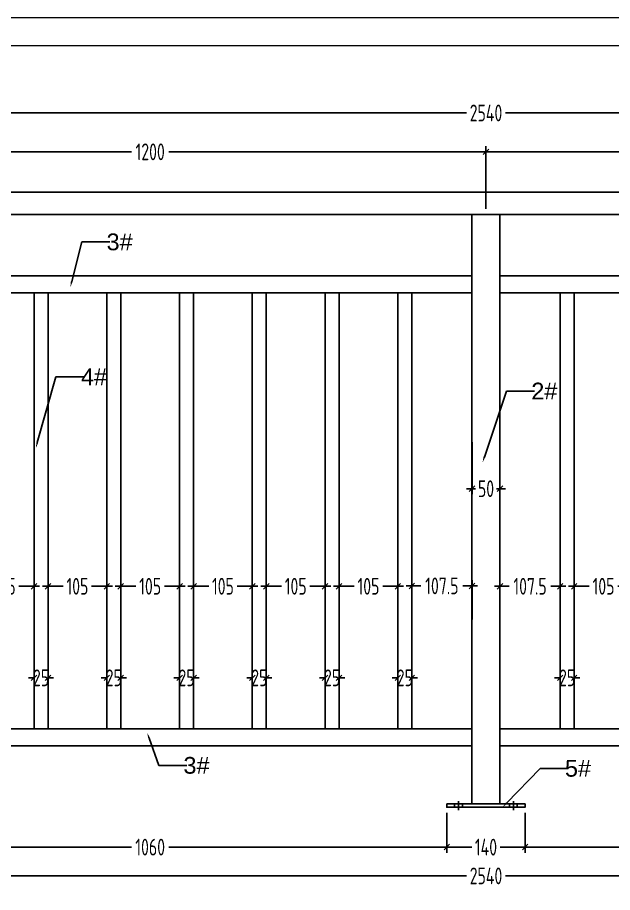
# Model space of a CAD drawing. Header units: millimetres. Extents: x 136606 to 1229059, y 82794 to 127566.
# Drawn here: x 960112 to 961175, y 125791 to 127355 of the extents above; entities that cross this region are included whole.
import ezdxf
from ezdxf import colors
from ezdxf.entities.mleader import LeaderData, LeaderLine
from ezdxf.math import Vec2, Vec3

# ---------------------------------------------------------------- set-up
doc = ezdxf.new("R2010")
doc.units = ezdxf.units.MM
for name, color, linetype in [('HR-dimension', 9, 'Continuous'), ('方管', 100, 'Continuous'), ('标注', 9, 'Continuous')]:
    doc.layers.add(name, color=color, linetype=linetype)
doc.layers.add('图框', color=7, linetype='Continuous', lineweight=13)
doc.layers.add('文本', color=3, linetype='Continuous', lineweight=13)
doc.styles.add('Arial', font='arial.ttf')
doc.styles.add('hztxt', font='ros1.shx', dxfattribs={"width": 0.8, "bigfont": 'hztxt.shx'})
doc.dimstyles.new('DIM-10', dxfattribs={"dimscale": 10, "dimtxt": 3, "dimasz": 1, "dimexe": 1, "dimexo": 1, "dimgap": 0.5, "dimtad": 0, "dimdec": 3, "dimrnd": 0.0005, "dimzin": 9, "dimdsep": 46, "dimtxsty": 'hztxt', "dimblk": 'OBLIQUE', "dimcen": 0, "dimdle": 1, "dimclrd": 9, "dimclre": 9, "dimclrt": 2, "dimazin": 2, "dimtfac": 1, "dimtdec": 3, "dimtix": 1, "dimtofl": 0, "dimtmove": 2, "dimatfit": 3, "dimldrblk": 'OBLIQUE', "dimfxl": 1, "dimarcsym": 2})

# ---------------------------------------------------------------- blocks, each defined once
blk = doc.blocks.new('_Oblique')
at = {"color": 0, "linetype": 'ByBlock', "lineweight": -2}
blk.add_line((-0.5, -0.5), (0.5, 0.5), dxfattribs=at)
blk = doc.blocks.new('*D717')
at = {"layer": 'Defpoints', "color": 0, "ltscale": 1.5, "transparency": 16777216}
for p in [(960949.5, 127115.1), (959749.5, 127003.2), (960949.5, 127003.2)]:
    blk.add_point(p, dxfattribs=at)
at = {"layer": 'HR-dimension', "color": 9, "lineweight": -2, "ltscale": 1.5, "transparency": 16777216}
for p, q in [((959749.5, 127013.2), (959749.5, 127125.1)), ((960949.5, 127013.2), (960949.5, 127125.1)), ((959739.5, 127115.1), (960316.1, 127115.1)), ((960959.5, 127115.1), (960382.9, 127115.1))]:
    blk.add_line(p, q, dxfattribs=at)
at = {"layer": 'HR-dimension', "color": 9, "lineweight": -2, "ltscale": 1.5, "transparency": 16777216, "xscale": 10, "yscale": 10, "zscale": 10, "rotation": 180}
blk.add_blockref('_Oblique', (959749.5, 127115.1), dxfattribs=at)
at = {"layer": 'HR-dimension', "color": 9, "lineweight": -2, "ltscale": 1.5, "transparency": 16777216, "xscale": 10, "yscale": 10, "zscale": 10}
blk.add_blockref('_Oblique', (960949.5, 127115.1), dxfattribs=at)
at = {"layer": 'HR-dimension', "color": 2, "ltscale": 1.5, "transparency": 16777216, "insert": (960349.5, 127115.1), "char_height": 30, "attachment_point": 5, "style": 'hztxt'}
blk.add_mtext('1200', dxfattribs=at)
blk = doc.blocks.new('*D718')
at = {"layer": 'Defpoints', "color": 0, "ltscale": 1.5, "transparency": 16777216}
for p in [(962149.5, 127115.1), (960949.5, 127003.2), (962149.5, 127003.2)]:
    blk.add_point(p, dxfattribs=at)
at = {"layer": 'HR-dimension', "color": 9, "lineweight": -2, "ltscale": 1.5, "transparency": 16777216}
for p, q in [((960949.5, 127013.2), (960949.5, 127125.1)), ((962149.5, 127013.2), (962149.5, 127125.1)), ((960939.5, 127115.1), (961516.1, 127115.1)), ((962159.5, 127115.1), (961582.9, 127115.1))]:
    blk.add_line(p, q, dxfattribs=at)
at = {"layer": 'HR-dimension', "color": 9, "lineweight": -2, "ltscale": 1.5, "transparency": 16777216, "xscale": 10, "yscale": 10, "zscale": 10, "rotation": 180}
blk.add_blockref('_Oblique', (960949.5, 127115.1), dxfattribs=at)
at = {"layer": 'HR-dimension', "color": 9, "lineweight": -2, "ltscale": 1.5, "transparency": 16777216, "xscale": 10, "yscale": 10, "zscale": 10}
blk.add_blockref('_Oblique', (962149.5, 127115.1), dxfattribs=at)
at = {"layer": 'HR-dimension', "color": 2, "ltscale": 1.5, "transparency": 16777216, "insert": (961549.5, 127115.1), "char_height": 30, "attachment_point": 5, "style": 'hztxt'}
blk.add_mtext('1200', dxfattribs=at)
blk = doc.blocks.new('*D720')
at = {"layer": 'Defpoints', "color": 0, "ltscale": 1.5, "transparency": 16777216}
for p in [(959679.5, 127184.6), (959679.5, 127043.2), (962219.5, 127043.2)]:
    blk.add_point(p, dxfattribs=at)
at = {"layer": 'HR-dimension', "color": 9, "lineweight": -2, "ltscale": 1.5, "transparency": 16777216}
for p, q in [((959669.5, 127184.6), (960914.9, 127184.6)), ((959679.5, 127053.2), (959679.5, 127194.6)), ((962229.5, 127184.6), (960984.1, 127184.6)), ((962219.5, 127053.2), (962219.5, 127194.6))]:
    blk.add_line(p, q, dxfattribs=at)
at = {"layer": 'HR-dimension', "color": 9, "lineweight": -2, "ltscale": 1.5, "transparency": 16777216, "xscale": 10, "yscale": 10, "zscale": 10, "rotation": 180}
blk.add_blockref('_Oblique', (959679.5, 127184.6), dxfattribs=at)
at = {"layer": 'HR-dimension', "color": 9, "lineweight": -2, "ltscale": 1.5, "transparency": 16777216, "xscale": 10, "yscale": 10, "zscale": 10}
blk.add_blockref('_Oblique', (962219.5, 127184.6), dxfattribs=at)
at = {"layer": 'HR-dimension', "color": 2, "ltscale": 1.5, "transparency": 16777216, "insert": (960949.5, 127184.6), "char_height": 30, "attachment_point": 5, "style": 'hztxt'}
blk.add_mtext('2540', dxfattribs=at)
blk = doc.blocks.new('*D722')
at = {"layer": 'Defpoints', "color": 0, "transparency": 16777216}
for p in [(960924.5, 126606.1), (960974.5, 126606.1), (960924.5, 126512.8)]:
    blk.add_point(p, dxfattribs=at)
at = {"layer": '标注', "color": 9, "lineweight": -2, "transparency": 16777216}
for p, q in [((960924.5, 126596.1), (960924.5, 126502.8)), ((960974.5, 126596.1), (960974.5, 126502.8)), ((960914.5, 126512.8), (960930.9, 126512.8)), ((960984.5, 126512.8), (960968.1, 126512.8))]:
    blk.add_line(p, q, dxfattribs=at)
at = {"layer": '标注', "color": 9, "lineweight": -2, "transparency": 16777216, "xscale": 10, "yscale": 10, "zscale": 10, "rotation": 180}
blk.add_blockref('_Oblique', (960924.5, 126512.8), dxfattribs=at)
at = {"layer": '标注', "color": 9, "lineweight": -2, "transparency": 16777216, "xscale": 10, "yscale": 10, "zscale": 10}
blk.add_blockref('_Oblique', (960974.5, 126512.8), dxfattribs=at)
at = {"layer": '标注', "color": 2, "transparency": 16777216, "insert": (960949.5, 126512.8), "char_height": 30, "attachment_point": 5, "style": 'hztxt'}
blk.add_mtext('50', dxfattribs=at)
blk = doc.blocks.new('*D728')
at = {"layer": 'Defpoints', "color": 0, "transparency": 16777216}
for p in [(961019.5, 125943.2), (962079.5, 125943.2), (961019.5, 125871.9)]:
    blk.add_point(p, dxfattribs=at)
at = {"layer": '标注', "color": 9, "lineweight": -2, "transparency": 16777216}
for p, q in [((961019.5, 125933.2), (961019.5, 125861.9)), ((962079.5, 125933.2), (962079.5, 125861.9)), ((961009.5, 125871.9), (961516.1, 125871.9)), ((962089.5, 125871.9), (961582.9, 125871.9))]:
    blk.add_line(p, q, dxfattribs=at)
at = {"layer": '标注', "color": 9, "lineweight": -2, "transparency": 16777216, "xscale": 10, "yscale": 10, "zscale": 10, "rotation": 180}
blk.add_blockref('_Oblique', (961019.5, 125871.9), dxfattribs=at)
at = {"layer": '标注', "color": 9, "lineweight": -2, "transparency": 16777216, "xscale": 10, "yscale": 10, "zscale": 10}
blk.add_blockref('_Oblique', (962079.5, 125871.9), dxfattribs=at)
at = {"layer": '标注', "color": 2, "transparency": 16777216, "insert": (961549.5, 125871.9), "char_height": 30, "attachment_point": 5, "style": 'hztxt'}
blk.add_mtext('1060', dxfattribs=at)
blk = doc.blocks.new('*D729')
at = {"layer": 'Defpoints', "color": 0, "transparency": 16777216}
for p in [(960879.5, 125943.2), (961019.5, 125943.2), (960879.5, 125871.9)]:
    blk.add_point(p, dxfattribs=at)
at = {"layer": '标注', "color": 9, "lineweight": -2, "transparency": 16777216}
for p, q in [((960879.5, 125933.2), (960879.5, 125861.9)), ((961019.5, 125933.2), (961019.5, 125861.9)), ((960869.5, 125871.9), (960924.1, 125871.9)), ((961029.5, 125871.9), (960974.9, 125871.9))]:
    blk.add_line(p, q, dxfattribs=at)
at = {"layer": '标注', "color": 9, "lineweight": -2, "transparency": 16777216, "xscale": 10, "yscale": 10, "zscale": 10, "rotation": 180}
blk.add_blockref('_Oblique', (960879.5, 125871.9), dxfattribs=at)
at = {"layer": '标注', "color": 9, "lineweight": -2, "transparency": 16777216, "xscale": 10, "yscale": 10, "zscale": 10}
blk.add_blockref('_Oblique', (961019.5, 125871.9), dxfattribs=at)
at = {"layer": '标注', "color": 2, "transparency": 16777216, "insert": (960949.5, 125871.9), "char_height": 30, "attachment_point": 5, "style": 'hztxt'}
blk.add_mtext('140', dxfattribs=at)
blk = doc.blocks.new('*D730')
at = {"layer": 'Defpoints', "color": 0, "transparency": 16777216}
for p in [(959819.5, 125943.2), (960879.5, 125943.2), (959819.5, 125871.9)]:
    blk.add_point(p, dxfattribs=at)
at = {"layer": '标注', "color": 9, "lineweight": -2, "transparency": 16777216}
for p, q in [((959819.5, 125933.2), (959819.5, 125861.9)), ((960879.5, 125933.2), (960879.5, 125861.9)), ((959809.5, 125871.9), (960316.1, 125871.9)), ((960889.5, 125871.9), (960382.9, 125871.9))]:
    blk.add_line(p, q, dxfattribs=at)
at = {"layer": '标注', "color": 9, "lineweight": -2, "transparency": 16777216, "xscale": 10, "yscale": 10, "zscale": 10, "rotation": 180}
blk.add_blockref('_Oblique', (959819.5, 125871.9), dxfattribs=at)
at = {"layer": '标注', "color": 9, "lineweight": -2, "transparency": 16777216, "xscale": 10, "yscale": 10, "zscale": 10}
blk.add_blockref('_Oblique', (960879.5, 125871.9), dxfattribs=at)
at = {"layer": '标注', "color": 2, "transparency": 16777216, "insert": (960349.5, 125871.9), "char_height": 30, "attachment_point": 5, "style": 'hztxt'}
blk.add_mtext('1060', dxfattribs=at)
blk = doc.blocks.new('*D732')
at = {"layer": 'Defpoints', "color": 0, "transparency": 16777216}
for p in [(959679.5, 125943.2), (962219.5, 125943.2), (962219.5, 125820.4)]:
    blk.add_point(p, dxfattribs=at)
at = {"layer": '标注', "color": 9, "lineweight": -2, "transparency": 16777216}
for p, q in [((959679.5, 125933.2), (959679.5, 125810.4)), ((962219.5, 125933.2), (962219.5, 125810.4)), ((959669.5, 125820.4), (960914.9, 125820.4)), ((962229.5, 125820.4), (960984.1, 125820.4))]:
    blk.add_line(p, q, dxfattribs=at)
at = {"layer": '标注', "color": 9, "lineweight": -2, "transparency": 16777216, "xscale": 10, "yscale": 10, "zscale": 10, "rotation": 180}
blk.add_blockref('_Oblique', (959679.5, 125820.4), dxfattribs=at)
at = {"layer": '标注', "color": 9, "lineweight": -2, "transparency": 16777216, "xscale": 10, "yscale": 10, "zscale": 10}
blk.add_blockref('_Oblique', (962219.5, 125820.4), dxfattribs=at)
at = {"layer": '标注', "color": 2, "transparency": 16777216, "insert": (960949.5, 125820.4), "char_height": 30, "attachment_point": 5, "style": 'hztxt'}
blk.add_mtext('2540', dxfattribs=at)
blk = doc.blocks.new('GW-TK')
at = {"layer": '图框'}
for points in [[(927183.55, 464715.01), (927603.55, 464715.01), (927603.55, 464418.01), (927183.55, 464418.01)], [(927188.55, 464710.01), (927598.55, 464710.01), (927598.55, 464423.01), (927188.55, 464423.01)]]:
    blk.add_lwpolyline(points, close=True, dxfattribs=at)
blk = doc.blocks.new('*D750')
at = {"layer": 'Defpoints', "color": 0, "ltscale": 1.5, "transparency": 16777216}
for p in [(960167, 126174.6), (960142, 126083.2), (960167, 126083.2)]:
    blk.add_point(p, dxfattribs=at)
at = {"layer": 'HR-dimension', "color": 9, "lineweight": -2, "ltscale": 1.5, "transparency": 16777216}
for p, q in [((960142, 126093.2), (960142, 126184.6)), ((960167, 126093.2), (960167, 126184.6)), ((960142, 126174.6), (960132, 126174.6)), ((960167, 126174.6), (960177, 126174.6))]:
    blk.add_line(p, q, dxfattribs=at)
at = {"layer": 'HR-dimension', "color": 9, "lineweight": -2, "ltscale": 1.5, "transparency": 16777216, "xscale": 10, "yscale": 10, "zscale": 10}
blk.add_blockref('_Oblique', (960142, 126174.6), dxfattribs=at)
at = {"layer": 'HR-dimension', "color": 9, "lineweight": -2, "ltscale": 1.5, "transparency": 16777216, "xscale": 10, "yscale": 10, "zscale": 10, "rotation": 180}
blk.add_blockref('_Oblique', (960167, 126174.6), dxfattribs=at)
at = {"layer": 'HR-dimension', "color": 2, "ltscale": 1.5, "transparency": 16777216, "insert": (960154.5, 126174.6), "char_height": 30, "attachment_point": 5, "style": 'hztxt'}
blk.add_mtext('25', dxfattribs=at)
blk = doc.blocks.new('*D751')
at = {"layer": 'Defpoints', "color": 0, "ltscale": 1.5, "transparency": 16777216}
for p in [(960037, 126338.3), (960037, 126268.4), (960142, 126268.4)]:
    blk.add_point(p, dxfattribs=at)
at = {"layer": 'HR-dimension', "color": 9, "lineweight": -2, "ltscale": 1.5, "transparency": 16777216}
for p, q in [((960037, 126278.4), (960037, 126348.3)), ((960142, 126278.4), (960142, 126348.3)), ((960027, 126338.3), (960064.1, 126338.3)), ((960152, 126338.3), (960114.9, 126338.3))]:
    blk.add_line(p, q, dxfattribs=at)
at = {"layer": 'HR-dimension', "color": 9, "lineweight": -2, "ltscale": 1.5, "transparency": 16777216, "xscale": 10, "yscale": 10, "zscale": 10, "rotation": 180}
blk.add_blockref('_Oblique', (960037, 126338.3), dxfattribs=at)
at = {"layer": 'HR-dimension', "color": 9, "lineweight": -2, "ltscale": 1.5, "transparency": 16777216, "xscale": 10, "yscale": 10, "zscale": 10}
blk.add_blockref('_Oblique', (960142, 126338.3), dxfattribs=at)
at = {"layer": 'HR-dimension', "color": 2, "ltscale": 1.5, "transparency": 16777216, "insert": (960089.5, 126338.3), "char_height": 30, "attachment_point": 5, "style": 'hztxt'}
blk.add_mtext('105', dxfattribs=at)
blk = doc.blocks.new('*D752')
at = {"layer": 'Defpoints', "color": 0, "ltscale": 1.5, "transparency": 16777216}
for p in [(960297, 126174.6), (960272, 126083.2), (960297, 126083.2)]:
    blk.add_point(p, dxfattribs=at)
at = {"layer": 'HR-dimension', "color": 9, "lineweight": -2, "ltscale": 1.5, "transparency": 16777216}
for p, q in [((960272, 126093.2), (960272, 126184.6)), ((960297, 126093.2), (960297, 126184.6)), ((960272, 126174.6), (960262, 126174.6)), ((960297, 126174.6), (960307, 126174.6))]:
    blk.add_line(p, q, dxfattribs=at)
at = {"layer": 'HR-dimension', "color": 9, "lineweight": -2, "ltscale": 1.5, "transparency": 16777216, "xscale": 10, "yscale": 10, "zscale": 10}
blk.add_blockref('_Oblique', (960272, 126174.6), dxfattribs=at)
at = {"layer": 'HR-dimension', "color": 9, "lineweight": -2, "ltscale": 1.5, "transparency": 16777216, "xscale": 10, "yscale": 10, "zscale": 10, "rotation": 180}
blk.add_blockref('_Oblique', (960297, 126174.6), dxfattribs=at)
at = {"layer": 'HR-dimension', "color": 2, "ltscale": 1.5, "transparency": 16777216, "insert": (960284.5, 126174.6), "char_height": 30, "attachment_point": 5, "style": 'hztxt'}
blk.add_mtext('25', dxfattribs=at)
blk = doc.blocks.new('*D753')
at = {"layer": 'Defpoints', "color": 0, "ltscale": 1.5, "transparency": 16777216}
for p in [(960167, 126338.3), (960167, 126268.4), (960272, 126268.4)]:
    blk.add_point(p, dxfattribs=at)
at = {"layer": 'HR-dimension', "color": 9, "lineweight": -2, "ltscale": 1.5, "transparency": 16777216}
for p, q in [((960167, 126278.4), (960167, 126348.3)), ((960272, 126278.4), (960272, 126348.3)), ((960157, 126338.3), (960194.1, 126338.3)), ((960282, 126338.3), (960244.9, 126338.3))]:
    blk.add_line(p, q, dxfattribs=at)
at = {"layer": 'HR-dimension', "color": 9, "lineweight": -2, "ltscale": 1.5, "transparency": 16777216, "xscale": 10, "yscale": 10, "zscale": 10, "rotation": 180}
blk.add_blockref('_Oblique', (960167, 126338.3), dxfattribs=at)
at = {"layer": 'HR-dimension', "color": 9, "lineweight": -2, "ltscale": 1.5, "transparency": 16777216, "xscale": 10, "yscale": 10, "zscale": 10}
blk.add_blockref('_Oblique', (960272, 126338.3), dxfattribs=at)
at = {"layer": 'HR-dimension', "color": 2, "ltscale": 1.5, "transparency": 16777216, "insert": (960219.5, 126338.3), "char_height": 30, "attachment_point": 5, "style": 'hztxt'}
blk.add_mtext('105', dxfattribs=at)
blk = doc.blocks.new('*D754')
at = {"layer": 'Defpoints', "color": 0, "ltscale": 1.5, "transparency": 16777216}
for p in [(960427, 126174.6), (960402, 126083.2), (960427, 126083.2)]:
    blk.add_point(p, dxfattribs=at)
at = {"layer": 'HR-dimension', "color": 9, "lineweight": -2, "ltscale": 1.5, "transparency": 16777216}
for p, q in [((960402, 126093.2), (960402, 126184.6)), ((960427, 126093.2), (960427, 126184.6)), ((960402, 126174.6), (960392, 126174.6)), ((960427, 126174.6), (960437, 126174.6))]:
    blk.add_line(p, q, dxfattribs=at)
at = {"layer": 'HR-dimension', "color": 9, "lineweight": -2, "ltscale": 1.5, "transparency": 16777216, "xscale": 10, "yscale": 10, "zscale": 10}
blk.add_blockref('_Oblique', (960402, 126174.6), dxfattribs=at)
at = {"layer": 'HR-dimension', "color": 9, "lineweight": -2, "ltscale": 1.5, "transparency": 16777216, "xscale": 10, "yscale": 10, "zscale": 10, "rotation": 180}
blk.add_blockref('_Oblique', (960427, 126174.6), dxfattribs=at)
at = {"layer": 'HR-dimension', "color": 2, "ltscale": 1.5, "transparency": 16777216, "insert": (960414.5, 126174.6), "char_height": 30, "attachment_point": 5, "style": 'hztxt'}
blk.add_mtext('25', dxfattribs=at)
blk = doc.blocks.new('*D755')
at = {"layer": 'Defpoints', "color": 0, "ltscale": 1.5, "transparency": 16777216}
for p in [(960297, 126338.3), (960297, 126268.4), (960402, 126268.4)]:
    blk.add_point(p, dxfattribs=at)
at = {"layer": 'HR-dimension', "color": 9, "lineweight": -2, "ltscale": 1.5, "transparency": 16777216}
for p, q in [((960297, 126278.4), (960297, 126348.3)), ((960402, 126278.4), (960402, 126348.3)), ((960287, 126338.3), (960324.1, 126338.3)), ((960412, 126338.3), (960374.9, 126338.3))]:
    blk.add_line(p, q, dxfattribs=at)
at = {"layer": 'HR-dimension', "color": 9, "lineweight": -2, "ltscale": 1.5, "transparency": 16777216, "xscale": 10, "yscale": 10, "zscale": 10, "rotation": 180}
blk.add_blockref('_Oblique', (960297, 126338.3), dxfattribs=at)
at = {"layer": 'HR-dimension', "color": 9, "lineweight": -2, "ltscale": 1.5, "transparency": 16777216, "xscale": 10, "yscale": 10, "zscale": 10}
blk.add_blockref('_Oblique', (960402, 126338.3), dxfattribs=at)
at = {"layer": 'HR-dimension', "color": 2, "ltscale": 1.5, "transparency": 16777216, "insert": (960349.5, 126338.3), "char_height": 30, "attachment_point": 5, "style": 'hztxt'}
blk.add_mtext('105', dxfattribs=at)
blk = doc.blocks.new('*D756')
at = {"layer": 'Defpoints', "color": 0, "ltscale": 1.5, "transparency": 16777216}
for p in [(960557, 126174.6), (960532, 126083.2), (960557, 126083.2)]:
    blk.add_point(p, dxfattribs=at)
at = {"layer": 'HR-dimension', "color": 9, "lineweight": -2, "ltscale": 1.5, "transparency": 16777216}
for p, q in [((960532, 126093.2), (960532, 126184.6)), ((960557, 126093.2), (960557, 126184.6)), ((960532, 126174.6), (960522, 126174.6)), ((960557, 126174.6), (960567, 126174.6))]:
    blk.add_line(p, q, dxfattribs=at)
at = {"layer": 'HR-dimension', "color": 9, "lineweight": -2, "ltscale": 1.5, "transparency": 16777216, "xscale": 10, "yscale": 10, "zscale": 10}
blk.add_blockref('_Oblique', (960532, 126174.6), dxfattribs=at)
at = {"layer": 'HR-dimension', "color": 9, "lineweight": -2, "ltscale": 1.5, "transparency": 16777216, "xscale": 10, "yscale": 10, "zscale": 10, "rotation": 180}
blk.add_blockref('_Oblique', (960557, 126174.6), dxfattribs=at)
at = {"layer": 'HR-dimension', "color": 2, "ltscale": 1.5, "transparency": 16777216, "insert": (960544.5, 126174.6), "char_height": 30, "attachment_point": 5, "style": 'hztxt'}
blk.add_mtext('25', dxfattribs=at)
blk = doc.blocks.new('*D757')
at = {"layer": 'Defpoints', "color": 0, "ltscale": 1.5, "transparency": 16777216}
for p in [(960427, 126338.3), (960427, 126268.4), (960532, 126268.4)]:
    blk.add_point(p, dxfattribs=at)
at = {"layer": 'HR-dimension', "color": 9, "lineweight": -2, "ltscale": 1.5, "transparency": 16777216}
for p, q in [((960427, 126278.4), (960427, 126348.3)), ((960532, 126278.4), (960532, 126348.3)), ((960417, 126338.3), (960454.1, 126338.3)), ((960542, 126338.3), (960504.9, 126338.3))]:
    blk.add_line(p, q, dxfattribs=at)
at = {"layer": 'HR-dimension', "color": 9, "lineweight": -2, "ltscale": 1.5, "transparency": 16777216, "xscale": 10, "yscale": 10, "zscale": 10, "rotation": 180}
blk.add_blockref('_Oblique', (960427, 126338.3), dxfattribs=at)
at = {"layer": 'HR-dimension', "color": 9, "lineweight": -2, "ltscale": 1.5, "transparency": 16777216, "xscale": 10, "yscale": 10, "zscale": 10}
blk.add_blockref('_Oblique', (960532, 126338.3), dxfattribs=at)
at = {"layer": 'HR-dimension', "color": 2, "ltscale": 1.5, "transparency": 16777216, "insert": (960479.5, 126338.3), "char_height": 30, "attachment_point": 5, "style": 'hztxt'}
blk.add_mtext('105', dxfattribs=at)
blk = doc.blocks.new('*D758')
at = {"layer": 'Defpoints', "color": 0, "ltscale": 1.5, "transparency": 16777216}
for p in [(960687, 126174.6), (960662, 126083.2), (960687, 126083.2)]:
    blk.add_point(p, dxfattribs=at)
at = {"layer": 'HR-dimension', "color": 9, "lineweight": -2, "ltscale": 1.5, "transparency": 16777216}
for p, q in [((960662, 126093.2), (960662, 126184.6)), ((960687, 126093.2), (960687, 126184.6)), ((960662, 126174.6), (960652, 126174.6)), ((960687, 126174.6), (960697, 126174.6))]:
    blk.add_line(p, q, dxfattribs=at)
at = {"layer": 'HR-dimension', "color": 9, "lineweight": -2, "ltscale": 1.5, "transparency": 16777216, "xscale": 10, "yscale": 10, "zscale": 10}
blk.add_blockref('_Oblique', (960662, 126174.6), dxfattribs=at)
at = {"layer": 'HR-dimension', "color": 9, "lineweight": -2, "ltscale": 1.5, "transparency": 16777216, "xscale": 10, "yscale": 10, "zscale": 10, "rotation": 180}
blk.add_blockref('_Oblique', (960687, 126174.6), dxfattribs=at)
at = {"layer": 'HR-dimension', "color": 2, "ltscale": 1.5, "transparency": 16777216, "insert": (960674.5, 126174.6), "char_height": 30, "attachment_point": 5, "style": 'hztxt'}
blk.add_mtext('25', dxfattribs=at)
blk = doc.blocks.new('*D759')
at = {"layer": 'Defpoints', "color": 0, "ltscale": 1.5, "transparency": 16777216}
for p in [(960557, 126338.3), (960557, 126268.4), (960662, 126268.4)]:
    blk.add_point(p, dxfattribs=at)
at = {"layer": 'HR-dimension', "color": 9, "lineweight": -2, "ltscale": 1.5, "transparency": 16777216}
for p, q in [((960557, 126278.4), (960557, 126348.3)), ((960662, 126278.4), (960662, 126348.3)), ((960547, 126338.3), (960584.1, 126338.3)), ((960672, 126338.3), (960634.9, 126338.3))]:
    blk.add_line(p, q, dxfattribs=at)
at = {"layer": 'HR-dimension', "color": 9, "lineweight": -2, "ltscale": 1.5, "transparency": 16777216, "xscale": 10, "yscale": 10, "zscale": 10, "rotation": 180}
blk.add_blockref('_Oblique', (960557, 126338.3), dxfattribs=at)
at = {"layer": 'HR-dimension', "color": 9, "lineweight": -2, "ltscale": 1.5, "transparency": 16777216, "xscale": 10, "yscale": 10, "zscale": 10}
blk.add_blockref('_Oblique', (960662, 126338.3), dxfattribs=at)
at = {"layer": 'HR-dimension', "color": 2, "ltscale": 1.5, "transparency": 16777216, "insert": (960609.5, 126338.3), "char_height": 30, "attachment_point": 5, "style": 'hztxt'}
blk.add_mtext('105', dxfattribs=at)
blk = doc.blocks.new('*D760')
at = {"layer": 'Defpoints', "color": 0, "ltscale": 1.5, "transparency": 16777216}
for p in [(960817, 126174.6), (960792, 126083.2), (960817, 126083.2)]:
    blk.add_point(p, dxfattribs=at)
at = {"layer": 'HR-dimension', "color": 9, "lineweight": -2, "ltscale": 1.5, "transparency": 16777216}
for p, q in [((960792, 126093.2), (960792, 126184.6)), ((960817, 126093.2), (960817, 126184.6)), ((960792, 126174.6), (960782, 126174.6)), ((960817, 126174.6), (960827, 126174.6))]:
    blk.add_line(p, q, dxfattribs=at)
at = {"layer": 'HR-dimension', "color": 9, "lineweight": -2, "ltscale": 1.5, "transparency": 16777216, "xscale": 10, "yscale": 10, "zscale": 10}
blk.add_blockref('_Oblique', (960792, 126174.6), dxfattribs=at)
at = {"layer": 'HR-dimension', "color": 9, "lineweight": -2, "ltscale": 1.5, "transparency": 16777216, "xscale": 10, "yscale": 10, "zscale": 10, "rotation": 180}
blk.add_blockref('_Oblique', (960817, 126174.6), dxfattribs=at)
at = {"layer": 'HR-dimension', "color": 2, "ltscale": 1.5, "transparency": 16777216, "insert": (960804.5, 126174.6), "char_height": 30, "attachment_point": 5, "style": 'hztxt'}
blk.add_mtext('25', dxfattribs=at)
blk = doc.blocks.new('*D761')
at = {"layer": 'Defpoints', "color": 0, "ltscale": 1.5, "transparency": 16777216}
for p in [(960687, 126338.3), (960687, 126268.4), (960792, 126268.4)]:
    blk.add_point(p, dxfattribs=at)
at = {"layer": 'HR-dimension', "color": 9, "lineweight": -2, "ltscale": 1.5, "transparency": 16777216}
for p, q in [((960687, 126278.4), (960687, 126348.3)), ((960792, 126278.4), (960792, 126348.3)), ((960677, 126338.3), (960714.1, 126338.3)), ((960802, 126338.3), (960764.9, 126338.3))]:
    blk.add_line(p, q, dxfattribs=at)
at = {"layer": 'HR-dimension', "color": 9, "lineweight": -2, "ltscale": 1.5, "transparency": 16777216, "xscale": 10, "yscale": 10, "zscale": 10, "rotation": 180}
blk.add_blockref('_Oblique', (960687, 126338.3), dxfattribs=at)
at = {"layer": 'HR-dimension', "color": 9, "lineweight": -2, "ltscale": 1.5, "transparency": 16777216, "xscale": 10, "yscale": 10, "zscale": 10}
blk.add_blockref('_Oblique', (960792, 126338.3), dxfattribs=at)
at = {"layer": 'HR-dimension', "color": 2, "ltscale": 1.5, "transparency": 16777216, "insert": (960739.5, 126338.3), "char_height": 30, "attachment_point": 5, "style": 'hztxt'}
blk.add_mtext('105', dxfattribs=at)
blk = doc.blocks.new('*D762')
at = {"layer": 'Defpoints', "color": 0, "ltscale": 1.5, "transparency": 16777216}
for p in [(960924.5, 126339), (960817, 126269.2), (960924.5, 126269.2)]:
    blk.add_point(p, dxfattribs=at)
at = {"layer": 'HR-dimension', "color": 9, "lineweight": -2, "ltscale": 1.5, "transparency": 16777216}
for p, q in [((960807, 126339), (960833.3, 126339)), ((960817, 126279.2), (960817, 126349)), ((960934.5, 126339), (960908.1, 126339)), ((960924.5, 126279.2), (960924.5, 126349))]:
    blk.add_line(p, q, dxfattribs=at)
at = {"layer": 'HR-dimension', "color": 9, "lineweight": -2, "ltscale": 1.5, "transparency": 16777216, "xscale": 10, "yscale": 10, "zscale": 10, "rotation": 180}
blk.add_blockref('_Oblique', (960817, 126339), dxfattribs=at)
at = {"layer": 'HR-dimension', "color": 9, "lineweight": -2, "ltscale": 1.5, "transparency": 16777216, "xscale": 10, "yscale": 10, "zscale": 10}
blk.add_blockref('_Oblique', (960924.5, 126339), dxfattribs=at)
at = {"layer": 'HR-dimension', "color": 2, "ltscale": 1.5, "transparency": 16777216, "insert": (960870.7, 126339), "char_height": 30, "attachment_point": 5, "style": 'hztxt'}
blk.add_mtext('107.5', dxfattribs=at)
blk = doc.blocks.new('*D763')
at = {"layer": 'Defpoints', "color": 0, "ltscale": 1.5, "transparency": 16777216}
for p in [(961107, 126174.6), (961082, 126083.2), (961107, 126083.2)]:
    blk.add_point(p, dxfattribs=at)
at = {"layer": 'HR-dimension', "color": 9, "lineweight": -2, "ltscale": 1.5, "transparency": 16777216}
for p, q in [((961082, 126093.2), (961082, 126184.6)), ((961107, 126093.2), (961107, 126184.6)), ((961082, 126174.6), (961072, 126174.6)), ((961107, 126174.6), (961117, 126174.6))]:
    blk.add_line(p, q, dxfattribs=at)
at = {"layer": 'HR-dimension', "color": 9, "lineweight": -2, "ltscale": 1.5, "transparency": 16777216, "xscale": 10, "yscale": 10, "zscale": 10}
blk.add_blockref('_Oblique', (961082, 126174.6), dxfattribs=at)
at = {"layer": 'HR-dimension', "color": 9, "lineweight": -2, "ltscale": 1.5, "transparency": 16777216, "xscale": 10, "yscale": 10, "zscale": 10, "rotation": 180}
blk.add_blockref('_Oblique', (961107, 126174.6), dxfattribs=at)
at = {"layer": 'HR-dimension', "color": 2, "ltscale": 1.5, "transparency": 16777216, "insert": (961094.5, 126174.6), "char_height": 30, "attachment_point": 5, "style": 'hztxt'}
blk.add_mtext('25', dxfattribs=at)
blk = doc.blocks.new('*D791')
at = {"layer": 'Defpoints', "color": 0, "ltscale": 1.5, "transparency": 16777216}
for p in [(960974.5, 126338.3), (960974.5, 126268.4), (961082, 126247.4)]:
    blk.add_point(p, dxfattribs=at)
at = {"layer": 'HR-dimension', "color": 9, "lineweight": -2, "ltscale": 1.5, "transparency": 16777216}
for p, q in [((960974.5, 126278.4), (960974.5, 126348.3)), ((961082, 126257.4), (961082, 126348.3)), ((960964.5, 126338.3), (960990.8, 126338.3)), ((961092, 126338.3), (961065.6, 126338.3))]:
    blk.add_line(p, q, dxfattribs=at)
at = {"layer": 'HR-dimension', "color": 9, "lineweight": -2, "ltscale": 1.5, "transparency": 16777216, "xscale": 10, "yscale": 10, "zscale": 10, "rotation": 180}
blk.add_blockref('_Oblique', (960974.5, 126338.3), dxfattribs=at)
at = {"layer": 'HR-dimension', "color": 9, "lineweight": -2, "ltscale": 1.5, "transparency": 16777216, "xscale": 10, "yscale": 10, "zscale": 10}
blk.add_blockref('_Oblique', (961082, 126338.3), dxfattribs=at)
at = {"layer": 'HR-dimension', "color": 2, "ltscale": 1.5, "transparency": 16777216, "insert": (961028.2, 126338.3), "char_height": 30, "attachment_point": 5, "style": 'hztxt'}
blk.add_mtext('107.5', dxfattribs=at)
blk = doc.blocks.new('*D765')
at = {"layer": 'Defpoints', "color": 0, "ltscale": 1.5, "transparency": 16777216}
for p in [(961107, 126338.3), (961107, 126268.4), (961212, 126268.4)]:
    blk.add_point(p, dxfattribs=at)
at = {"layer": 'HR-dimension', "color": 9, "lineweight": -2, "ltscale": 1.5, "transparency": 16777216}
for p, q in [((961107, 126278.4), (961107, 126348.3)), ((961212, 126278.4), (961212, 126348.3)), ((961097, 126338.3), (961134.1, 126338.3)), ((961222, 126338.3), (961184.9, 126338.3))]:
    blk.add_line(p, q, dxfattribs=at)
at = {"layer": 'HR-dimension', "color": 9, "lineweight": -2, "ltscale": 1.5, "transparency": 16777216, "xscale": 10, "yscale": 10, "zscale": 10, "rotation": 180}
blk.add_blockref('_Oblique', (961107, 126338.3), dxfattribs=at)
at = {"layer": 'HR-dimension', "color": 9, "lineweight": -2, "ltscale": 1.5, "transparency": 16777216, "xscale": 10, "yscale": 10, "zscale": 10}
blk.add_blockref('_Oblique', (961212, 126338.3), dxfattribs=at)
at = {"layer": 'HR-dimension', "color": 2, "ltscale": 1.5, "transparency": 16777216, "insert": (961159.5, 126338.3), "char_height": 30, "attachment_point": 5, "style": 'hztxt'}
blk.add_mtext('105', dxfattribs=at)

msp = doc.modelspace()

# ---------------------------------------------------------------- linework, layer by layer
at = {"color": 1}
for p, q in [((960924.4735, 126893.1689), (959774.3708, 126893.1689)), ((960974.4735, 126893.1689), (962124.5761, 126893.1689)), ((960924.4735, 126863.1689), (959774.3708, 126863.1689)), ((960974.4735, 126863.1689), (962124.5761, 126863.1689)), ((960924.4735, 126083.1689), (959774.3708, 126083.1689)), ((960974.4735, 126083.1689), (962124.5761, 126083.1689)), ((960924.4735, 126053.1689), (959774.3708, 126053.1689)), ((960974.4735, 126053.1689), (962124.5761, 126053.1689))]:
    msp.add_line(p, q, dxfattribs=at)
at = {"color": 4}
for points in [[(960166.9735, 126083.1689), (960166.9735, 126863.1689), (960141.9735, 126863.1689), (960141.9735, 126083.1689)], [(960296.9735, 126083.1689), (960296.9735, 126863.1689), (960271.9735, 126863.1689), (960271.9735, 126083.1689)], [(960426.9735, 126083.1689), (960426.9735, 126863.1689), (960401.9735, 126863.1689), (960401.9735, 126083.1689)], [(960556.9735, 126083.1689), (960556.9735, 126863.1689), (960531.9735, 126863.1689), (960531.9735, 126083.1689)], [(960686.9735, 126083.1689), (960686.9735, 126863.1689), (960661.9735, 126863.1689), (960661.9735, 126083.1689)], [(960816.9735, 126083.1689), (960816.9735, 126863.1689), (960791.9735, 126863.1689), (960791.9735, 126083.1689)], [(961106.9735, 126083.1689), (961106.9735, 126863.1689), (961081.9735, 126863.1689), (961081.9735, 126083.1689)]]:
    msp.add_lwpolyline(points, dxfattribs=at)
at = {"color": 7}
for points in [[(960879.4735, 125949.1692), (961019.4735, 125949.1692), (961019.4735, 125943.1692), (960879.4735, 125943.1692), (960879.4735, 125949.1692)], [(960893.4735, 125949.1692), (960893.4735, 125943.1692)], [(960900.4735, 125954.1692), (960900.4735, 125938.1692)], [(960907.4735, 125949.1692), (960907.4735, 125943.1692)], [(960991.4735, 125949.1692), (960991.4735, 125943.1692)], [(960998.4735, 125954.1692), (960998.4735, 125938.1692)], [(961005.4735, 125949.1692), (961005.4735, 125943.1692)]]:
    msp.add_lwpolyline(points, dxfattribs=at)
at = {"layer": '方管', "color": 2}
for p, q in [((962219.4735, 127043.1689), (959679.4735, 127043.1689)), ((959679.4735, 127003.1689), (962219.4735, 127003.1689))]:
    msp.add_line(p, q, dxfattribs=at)
at = {"layer": '方管', "color": 3}
msp.add_lwpolyline([(960924.4735, 125949.1692), (960924.4735, 127003.1685), (960974.4735, 127003.1693), (960974.4735, 125949.1692)], close=True, dxfattribs=at)

# ---------------------------------------------------------------- block references
at = {"layer": '文本', "xscale": 10, "yscale": 10, "zscale": 10}
msp.add_blockref('GW-TK', (-8312588.7349, -4519794.7964), dxfattribs=at)

# ---------------------------------------------------------------- dimensions: what is measured, and where the dimension line sits
at = {"layer": 'HR-dimension', "ltscale": 1.5}
for base, p1, p2, picture, middle in [((959679.4735, 127184.6007), (962219.4735, 127043.1689), (959679.4735, 127043.1689), '*D720', (960949.4735, 127184.6007)), ((960949.4735, 127115.1331), (959749.4735, 127003.1689), (960949.4735, 127003.1689), '*D717', (960349.4735, 127115.1331)), ((962149.4735, 127115.1331), (960949.4735, 127003.1689), (962149.4735, 127003.1689), '*D718', (961549.4735, 127115.1331)), ((960036.9735, 126338.2553), (960141.9735, 126268.4493), (960036.9735, 126268.4493), '*D751', (960089.4735, 126338.2553)), ((960166.9735, 126338.2553), (960271.9735, 126268.4493), (960166.9735, 126268.4493), '*D753', (960219.4735, 126338.2553)), ((960296.9735, 126338.2553), (960401.9735, 126268.4493), (960296.9735, 126268.4493), '*D755', (960349.4735, 126338.2553)), ((960426.9735, 126338.2553), (960531.9735, 126268.4493), (960426.9735, 126268.4493), '*D757', (960479.4735, 126338.2553)), ((960556.9735, 126338.2553), (960661.9735, 126268.4493), (960556.9735, 126268.4493), '*D759', (960609.4735, 126338.2553)), ((960686.9735, 126338.2553), (960791.9735, 126268.4493), (960686.9735, 126268.4493), '*D761', (960739.4735, 126338.2553)), ((960924.4735, 126339.0084), (960816.9735, 126269.2024), (960924.4735, 126269.2024), '*D762', (960870.7235, 126339.0084)), ((960974.4735, 126338.2553), (961081.9735, 126247.3947), (960974.4735, 126268.4493), '*D791', (961028.2235, 126338.2553)), ((961106.9735, 126338.2553), (961211.9735, 126268.4493), (961106.9735, 126268.4493), '*D765', (961159.4735, 126338.2553)), ((960166.9735, 126174.6076), (960141.9735, 126083.1689), (960166.9735, 126083.1689), '*D750', (960154.4735, 126174.6076)), ((960296.9735, 126174.6076), (960271.9735, 126083.1689), (960296.9735, 126083.1689), '*D752', (960284.4735, 126174.6076)), ((960426.9735, 126174.6076), (960401.9735, 126083.1689), (960426.9735, 126083.1689), '*D754', (960414.4735, 126174.6076)), ((960556.9735, 126174.6076), (960531.9735, 126083.1689), (960556.9735, 126083.1689), '*D756', (960544.4735, 126174.6076)), ((960686.9735, 126174.6076), (960661.9735, 126083.1689), (960686.9735, 126083.1689), '*D758', (960674.4735, 126174.6076)), ((960816.9735, 126174.6076), (960791.9735, 126083.1689), (960816.9735, 126083.1689), '*D760', (960804.4735, 126174.6076)), ((961106.9735, 126174.6076), (961081.9735, 126083.1689), (961106.9735, 126083.1689), '*D763', (961094.4735, 126174.6076))]:
    dim = msp.add_linear_dim(base=base, p1=p1, p2=p2, dimstyle='DIM-10', dxfattribs=at)
    dim.commit()
    dim.dimension.update_dxf_attribs({"geometry": picture, "text_midpoint": middle})
at = {"layer": '标注', "color": 7}
dim = msp.add_linear_dim(base=(960924.4735, 126512.8048), p1=(960974.4735, 126606.0698), p2=(960924.4735, 126606.0698), dimstyle='DIM-10', dxfattribs=at)
dim.commit()
dim.dimension.update_dxf_attribs({"geometry": '*D722', "text_midpoint": (960949.4735, 126512.8048)})
at = {"layer": '标注'}
for base, p1, p2, picture, middle in [((962219.4735, 125820.3594), (959679.4735, 125943.1696), (962219.4735, 125943.1696), '*D732', (960949.4735, 125820.3594)), ((959819.4735, 125871.9498), (960879.4735, 125943.1696), (959819.4735, 125943.1696), '*D730', (960349.4735, 125871.9498)), ((960879.4735, 125871.9498), (961019.4735, 125943.1692), (960879.4735, 125943.1692), '*D729', (960949.4735, 125871.9498)), ((961019.4735, 125871.9498), (962079.4735, 125943.1696), (961019.4735, 125943.1692), '*D728', (961549.4735, 125871.9498))]:
    dim = msp.add_linear_dim(base=base, p1=p1, p2=p2, dimstyle='DIM-10', dxfattribs=at)
    dim.commit()
    dim.dimension.update_dxf_attribs({"geometry": picture, "text_midpoint": middle})

# ---------------------------------------------------------------- leaders
at = {"layer": '标注', "color": 6}
ml = msp.add_multileader_mtext('Standard', dxfattribs=at)
ml.set_content('3#', color=6, style='Arial')
ml.set_leader_properties(color=8)
ml.build(insert=Vec2(0, 0))
ml.multileader.update_dxf_attribs({"dogleg_length": 50, "arrow_head_size": 10})
ctx = ml.context
ctx.base_point, ctx.char_height, ctx.arrow_head_size, ctx.landing_gap_size, ctx.plane_origin = Vec3(960277.6404, 126953.9555), 30, 10, 1, Vec3(960057.9514, 126826.7345)
ctx.text_align_type = 2
notes = []
notes.append((ctx, [(1, (1, 1, 0), (960227.6404, 126953.9555), (1, 0), 50, [(0, [(960206.8827, 126873.4138)], 0, [])])]))
ctx.mtext.insert, ctx.mtext.alignment, ctx.mtext.flow_direction = Vec3(960318.2404, 126969.1269), 3, 5
ml = msp.add_multileader_mtext('Standard', dxfattribs=at)
ml.set_content('4#', color=6, style='Arial')
ml.set_leader_properties(color=8)
ml.build(insert=Vec2(0, 0))
ml.multileader.update_dxf_attribs({"dogleg_length": 50, "arrow_head_size": 10})
ctx = ml.context
ctx.base_point, ctx.char_height, ctx.arrow_head_size, ctx.landing_gap_size, ctx.plane_origin = Vec3(960230.8473, 126712.7246), 30, 10, 1, Vec3(960008.6584, 126485.5037)
ctx.text_align_type = 2
notes.append((ctx, [(1, (1, 1, 0), (960180.8473, 126712.7246), (1, 0), 50, [(0, [(960145.1766, 126585.5037)], 0, [])])]))
ctx.mtext.insert, ctx.mtext.alignment, ctx.mtext.flow_direction = Vec3(960272.4759, 126727.8961), 3, 5
ml = msp.add_multileader_mtext('Standard', dxfattribs=at)
ml.set_content('2#', color=6, style='Arial')
ml.set_leader_properties(color=8)
ml.build(insert=Vec2(0, 0))
ml.multileader.update_dxf_attribs({"dogleg_length": 50, "arrow_head_size": 10})
ctx = ml.context
ctx.base_point, ctx.char_height, ctx.arrow_head_size, ctx.landing_gap_size, ctx.plane_origin = Vec3(961036.1365, 126687.1986), 30, 10, 1, Vec3(961363.8886, 126459.9777)
ctx.text_align_type = 2
notes.append((ctx, [(0, (1, 1, 0), (960986.1365, 126687.1986), (1, 0), 50, [(0, [(960943.4171, 126559.9777)], 0, [])])]))
ctx.mtext.insert, ctx.mtext.alignment, ctx.mtext.flow_direction = Vec3(961077.0794, 126702.3701), 3, 5
ml = msp.add_multileader_mtext('Standard', dxfattribs=at)
ml.set_content('3#', color=6, style='Arial')
ml.set_leader_properties(color=8)
ml.build(insert=Vec2(0, 0))
ml.multileader.update_dxf_attribs({"dogleg_length": 50, "arrow_head_size": 10})
ctx = ml.context
ctx.base_point, ctx.char_height, ctx.arrow_head_size, ctx.landing_gap_size, ctx.plane_origin = Vec3(960414.9542, 126017.97), 30, 10, 1, Vec3(960195.2653, 125843.4015)
ctx.text_align_type = 2
notes.append((ctx, [(1, (1, 1, 0), (960364.9542, 126017.97), (1, 0), 50, [(0, [(960344.1966, 126076.3454)], 0, [])])]))
ctx.mtext.insert, ctx.mtext.alignment, ctx.mtext.flow_direction = Vec3(960455.5542, 126033.1414), 3, 5
ml = msp.add_multileader_mtext('Standard', dxfattribs=at)
ml.set_content('5#', color=6, style='Arial')
ml.set_leader_properties(color=8)
ml.build(insert=Vec2(0, 0))
ml.multileader.update_dxf_attribs({"dogleg_length": 50, "arrow_head_size": 10})
ctx = ml.context
ctx.base_point, ctx.char_height, ctx.arrow_head_size, ctx.landing_gap_size, ctx.plane_origin = Vec3(961096.5554, 126012.6835), 30, 10, 1, Vec3(960698.9993, 125843.1898)
ctx.text_align_type = 2
notes.append((ctx, [(1, (1, 1, 0), (961046.5554, 126012.6835), (1, 0), 50, [(0, [(960978.9993, 125943.1878)], 0, [])])]))
ctx.mtext.insert, ctx.mtext.alignment, ctx.mtext.flow_direction = Vec3(961137.1554, 126027.8549), 3, 5
for ctx, leaders in notes:
    for number, flags, end, landing, length, lines in leaders:
        leader = LeaderData()
        leader.index, (leader.has_last_leader_line, leader.has_dogleg_vector, leader.attachment_direction) = number, flags
        leader.last_leader_point, leader.dogleg_vector, leader.dogleg_length = Vec3(end), Vec3(landing), length
        for number, points, colour, breaks in lines:
            line = LeaderLine()
            line.index, line.vertices, line.color, line.breaks = number, Vec3.list(points), colors.encode_raw_color(colour), breaks
            leader.lines.append(line)
        ctx.leaders.append(leader)

doc.saveas('drawing.dxf')
